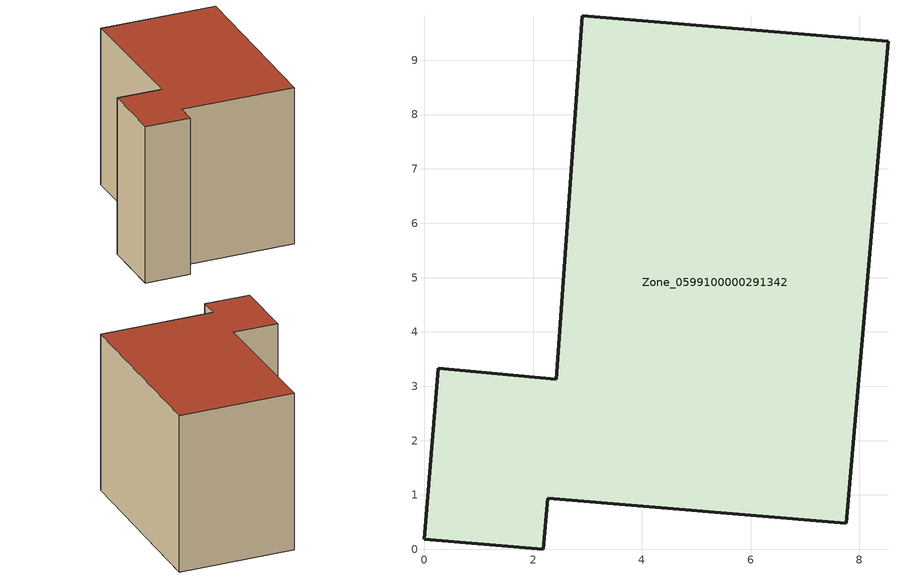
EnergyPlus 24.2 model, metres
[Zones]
Zone_0599100000291342
 floor ground (C_G): 2.19,0 0,0.19 0.26,3.33 2.42,3.13 2.9,9.82 8.53,9.35 7.76,0.48 2.27,0.94 z0
 wall outside (C_F): 0,0.19 2.19,0 2.27,0.94 7.76,0.48 8.53,9.35 2.9,9.82 2.42,3.13 0.26,3.33 0,0.19 z0:7.86
 roof outside (C_R): 7.76,0.48 8.53,9.35 2.9,9.82 2.42,3.13 0.26,3.33 0,0.19 2.19,0 2.27,0.94 z7.86
[BUILDING]
Pand.0599100000291342: North Axis=0; Terrain=City; Loads Convergence Tolerance Value=0.04; Temperature Convergence Tolerance Value=0.4; Solar Distribution=FullExterior; Maximum Number of Warmup Days=25; Minimum Number of Warmup Days=1
[Site:Location]
Rotterdam.The.Hague.AP_ZH_NLD Design_Conditions: Latitude=51.96; Longitude=4.45; Time Zone=1; Elevation=-4.5
[SITE:GROUNDTEMPERATURE:BUILDINGSURFACE]
18, 18, 18, 18, 18, 18, 18, 18, 18, 18, 18, 18
[MATERIAL] Thermal Absorptance=0.9; Solar Absorptance=0.7; Visible Absorptance=0.7
Name | Roughness | Thickness | Conductivity | Density | Specific Heat
G.TC.1975-1991 | MediumSmooth | 0.15 | 0.288461 | 540 | 1210
F.TC.1975-1991 | Rough | 0.3 | 0.230769 | 1920 | 840
R.TC.1975-1991 | MediumRough | 0.2 | 0.153846 | 1500 | 1000
[CONSTRUCTION]
C_G: G.TC.1975-1991
C_F: F.TC.1975-1991
C_R: R.TC.1975-1991
[ZONE]
Zone_0599100000291342: Type=1; Multiplier=1; Ceiling Height=Autocalculate; Volume=Autocalculate; Floor Area=autocalculate; Part of Total Floor Area=Yes
[ZONEINFILTRATION:DESIGNFLOWRATE]
Infil_Zone_0599100000291342: Zone or ZoneList or Space or SpaceList=Zone_0599100000291342; Schedule=AlwaysOn; Design Flow Rate Calculation Method=Flow/Area; Flow Rate per Floor Area=0.003; Constant Term Coefficient=1; Temperature Term Coefficient=0; Velocity Term Coefficient=0; Velocity Squared Term Coefficient=0
[HVACTEMPLATE:ZONE:IDEALLOADSAIRSYSTEM]
Zone_0599100000291342: Maximum Heating Supply Air Temperature=50; Minimum Cooling Supply Air Temperature=13; Maximum Heating Supply Air Humidity Ratio=0.0156; Minimum Cooling Supply Air Humidity Ratio=0.0077; Heating Limit=NoLimit; Cooling Limit=NoLimit; Dehumidification Control Type=ConstantSensibleHeatRatio; Cooling Sensible Heat Ratio=0.7; Dehumidification Setpoint=60; Humidification Control Type=None; Humidification Setpoint=30; Outdoor Air Method=None; Outdoor Air Flow Rate per Person=0.00944; Outdoor Air Flow Rate per Zone Floor Area=0; Outdoor Air Flow Rate per Zone=0; Demand Controlled Ventilation Type=None; Outdoor Air Economizer Type=NoEconomizer; Heat Recovery Type=None; Sensible Heat Recovery Effectiveness=0.7; Latent Heat Recovery Effectiveness=0.65
[ZONECONTROL:THERMOSTAT]
ThermostatControl_Zone_0599100000291342: Zone or ZoneList=Zone_0599100000291342; Control Type Schedule=DualSetpointControlType; Control 1=Thermostat_Zone_0599100000291342; Temperature Difference Between Cutout And Setpoint=0
[THERMOSTATSETPOINT:DUALSETPOINT]
Thermostat_Zone_0599100000291342: Heating Setpoint Temperature Schedule=HeatingSetpoint_Zone_0599100000291342; Cooling Setpoint Temperature Schedule=CoolingSetpoint_Zone_0599100000291342
[SCHEDULE:COMPACT]
HeatingSetpoint_Zone_0599100000291342: Through: 12/31, For: AllDays, Until: 24:00, 21
CoolingSetpoint_Zone_0599100000291342: Through: 12/31, For: AllDays, Until: 24:00, 24
DualSetpointControlType: Through: 12/31, For: AllDays, Until: 24:00, 4
AlwaysOn: Through: 12/31, For: AllDays, Until: 24:00, 1
